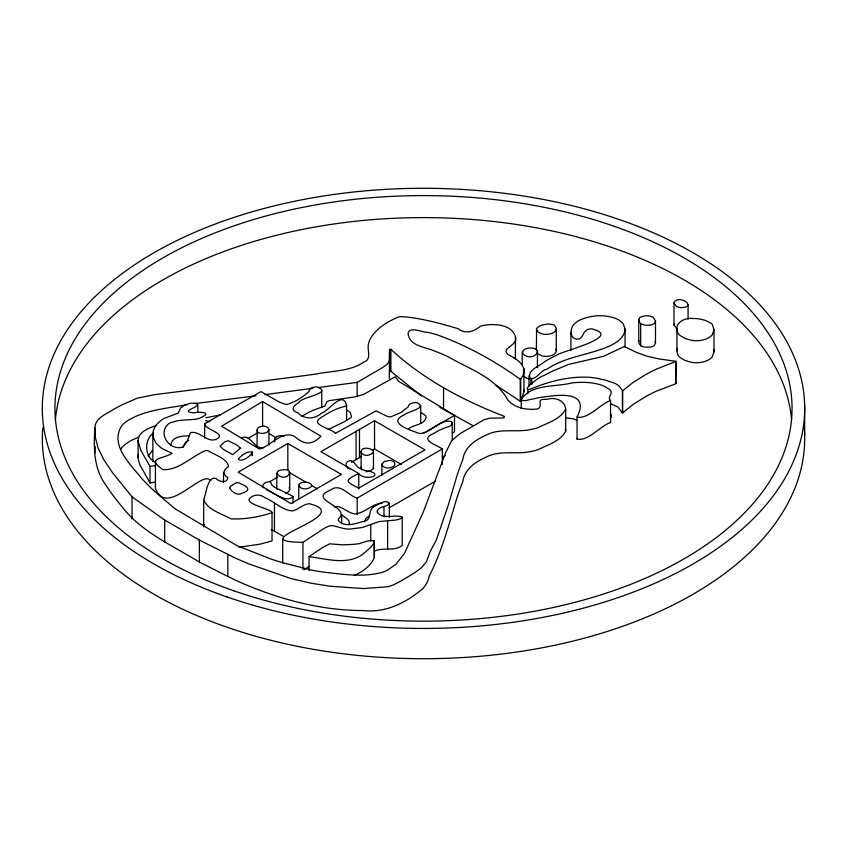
<?xml version="1.0" encoding="UTF-8"?>
<svg xmlns="http://www.w3.org/2000/svg" width="847" height="847" viewBox="0 0 847 847"><rect width="100%" height="100%" fill="white"/><g stroke="black" fill="none" stroke-linecap="round" stroke-linejoin="round"><path stroke-width="1.27" d="M252.565 452.425C250.617 456.247 241.279 462.727 238.367 459.148C240.59 455.453 252.364 447.428 252.565 454.987M537.432 350.944C536.606 358.133 525.828 358.768 522.557 352.85C522.303 347.312 535.188 346.169 537.432 350.944L537.432 367.778M450.964 421.467A4.246 2.446 0 0 1 452.129 422.653L451.853 424.516L449.778 426.242A8.491 4.902 0 0 1 446.231 427.343L439.138 430.318A76.05 43.906 0 0 0 433.728 433.537C418.238 439.657 437.02 445.014 442.314 448.952L442.314 464.347M625.044 329.007C624.758 337.339 616.764 342.675 609.925 345.82C589.47 355.158 565.732 356.312 546.918 369.239C541.011 369.525 535.59 381.478 530 377.9C526.866 369.917 540.534 365.745 544.875 361.5A146.499 84.584 0 0 1 556.839 355.105C561.963 350.965 624.048 336.587 591.619 328.858A6.151 3.557 0 0 0 588.485 329.292C582.556 330.256 583.477 339.615 576.998 339.234C568.909 338.419 569.819 326.91 575.293 323.088A23.737 13.7 0 0 1 578.882 320.526C590.348 315.073 604.366 314.025 616.288 318.705A22.117 12.769 0 0 1 623.297 324.009L625.044 329.007L625.044 347.132M714.01 329.885L712.147 334.957A17.596 10.164 0 0 1 691.798 340.388L685.128 338.514L679.972 335.454A15.86 9.158 0 0 1 677.621 332.469C673.693 322.855 684.979 317.329 693.047 318.504A24.69 14.251 0 0 1 698.426 318.811L705.138 320.293L711.088 323.226A11.276 6.511 0 0 1 712.391 324.549L714.01 329.885L714.01 351.897L712.147 356.968A17.596 10.164 0 0 1 691.798 362.41L685.128 360.526L679.972 357.466A15.86 9.158 0 0 1 677.621 354.48L676.933 350.669L676.933 328.657M361.108 451.642C361.711 446.433 370.245 447.989 373.125 450.54A4.69 2.71 0 0 1 373.411 451.97C371.113 455.898 362.283 457.158 361.108 451.642L361.108 468.158L361.711 469.82M361.108 468.158L361.298 466.845M204.561 438.09L204.815 423.616L261.035 391.621L279.574 402.24L285.577 404.4A4.637 2.679 0 0 0 287.292 404.368C295.328 401.88 303.014 397.074 309.113 391.356C308.975 387.852 313.898 386.931 316.651 386.793C334.681 393.357 300.007 396.968 299.033 402.632C293.411 405.406 289.716 410.128 297.869 412.86C304.888 419.657 314.639 419.466 321.744 412.997C327.884 411.907 343.289 389.355 346.423 405.575A2.795 1.609 0 0 1 345.735 406.264C336.481 408.159 328.064 412.775 320.335 418.143C309.219 424.982 334.692 429.567 335.126 433.484L376.026 410.89L387.418 416.438L390.52 416.989L401.086 412.415L408.265 406.835A7.739 4.468 0 0 1 410.604 403.617L414.956 402.516A5.569 3.219 0 0 1 417.359 402.801C427.333 408.508 407.608 411.388 404.443 414.797C385.777 422.971 411.451 430.361 419.127 433.463A5.124 2.954 0 0 0 420.948 433.452C431.684 432.055 439.942 418.947 450.964 421.467M655.493 320.854L654.583 323.141A7.041 4.066 0 0 1 651.036 324.962C646.42 325.799 637.653 325.248 639.009 318.599A6.257 3.61 0 0 1 640.427 317.138L644.885 315.815A9.253 5.336 0 0 1 650.178 316.217A8.724 5.04 0 0 1 653.408 317.657L655.493 320.854L655.493 342.866L654.583 345.153A7.041 4.066 0 0 1 651.036 346.974C646.536 347.492 638.903 347.746 638.754 341.521L638.754 319.51M521.011 400.356L525.119 400.652L538.999 397.667A85.695 49.475 0 0 1 549.767 396.258C566.516 393.887 588.718 394.448 577.04 417.052L577.04 439.074C588.167 441.647 600.671 425.575 610.549 422.537L610.549 400.525C606.166 396.417 616.542 392.383 607.034 387.968A24.807 14.314 0 0 0 603.519 385.914C593.588 381.986 582.609 381.828 571.852 382.918C556.077 387.248 528.655 383.617 520.714 400.959L520.227 401.234L520.227 379.223C494.659 361.002 466.824 345.438 437.285 334.883A87.728 50.651 0 0 0 428.063 332.416C422.812 332.755 409.863 325.82 408.063 333.273C409.302 346.402 425.268 346.794 434.479 351.039A131.783 76.082 0 0 1 448.201 356.788C469.249 369.08 495.41 377.201 507.724 399.964C514.881 408.222 527.342 410.287 537.686 408.963C544.335 405.575 534.235 398.365 546.844 399.413C554.499 396.767 564.758 400.038 565.69 409.006L565.69 431.017C560.767 441.16 547.649 444.866 538.089 449.651A33.636 19.417 0 0 1 531.302 451.409C517.75 454.521 503.192 450.593 490.032 455.39C477.899 460.493 464.971 467.343 462.737 481.805A910.525 525.68 0 0 0 457.168 497.147C449.005 523.954 442.06 551.376 429.09 576.331C427.989 582.302 424.696 587.691 419.678 591.195C403.617 603.932 384.443 612.942 363.479 610.56C320.431 610.602 278.314 599.041 239.108 581.878C225.715 575.579 212.629 568.644 199.363 562.09C172.555 545.489 141.46 532.16 121.852 506.57C116.071 499.571 110.491 492.382 105.631 484.717C93.625 468.412 93.509 447.407 94.917 428.084C94.896 417.687 107.029 413.918 114.123 409.006A211.549 122.137 0 0 1 122.423 404.644L137.394 398.132L154.493 394.67L290.172 377.508A1100.846 635.568 0 0 0 316.534 373.94C332.342 370.774 349.98 371.494 363.861 362.082C371.515 359.499 367.683 351.346 368.17 345.618A56.061 32.366 0 0 1 370.626 338.186C376.809 327.98 387.746 321.5 398.482 316.99A8.036 4.637 0 0 1 401.129 316.587C420.557 317.9 439.593 323.205 458.206 328.7C465.818 334.597 473.685 331.505 480.323 326.317A13.15 7.591 0 0 1 482.917 325.544C493.462 323.3 512.16 324.147 515.421 336.862L515.421 358.884L515.336 357.476M155.552 482.123L150.025 482.938L139.776 464.569L138.146 458.989L138.029 440.842C138.389 431.589 148.924 428.106 156.24 425.522M138.029 457.359L138.432 454.384M170.798 445.755C171.073 436.904 181.872 435.813 188.659 435.898M515.421 336.862C518.788 345.629 499.201 348.212 508.539 354.872C517.824 359.541 530.074 367.386 520.714 378.948L520.227 379.223M257.065 445.977L257.001 446.909L257.234 428.868L259.066 427.004L262.93 426.094A5.442 3.144 0 0 1 265.429 426.422L266.943 427.057A7.274 4.203 0 0 1 268.34 428.19L268.954 429.567L268.954 444.813M676.933 350.669L677.229 348.371M203.704 526.527L203.704 499.603C206.202 494.235 207.43 475.421 216.07 478.534C218.96 481.954 227.769 483.711 227.716 477.359C221.692 474.331 223.597 469.598 228.542 466.538C227.292 458.365 214.545 454.903 208.076 450.72A3.483 2.012 0 0 0 205.366 450.678C191.327 456.374 179.119 470.286 163.016 469.683C146.425 457.973 161.216 459.402 171.772 453.6A1.218 0.709 0 0 0 171.729 453.113L166.308 450.583A30.037 17.342 0 0 1 160.676 447.576L155.753 442.907L152.989 436.47M536.352 350.213L536.596 328.625A13.901 8.025 0 0 1 542.567 324.867L548.655 323.925L553.324 324.729A6.511 3.759 0 0 1 554.796 325.566L556.288 328.223L556.246 351.24A9.741 5.622 0 0 1 554.563 353.845L553.567 354.544A10.45 6.035 0 0 1 549.682 356.015L546.633 356.386A9.709 5.601 0 0 1 541.911 355.835L537.644 353.633M210.988 480.164L208.076 478.936A3.483 2.012 0 0 0 205.366 478.883C191.814 482.367 164.921 513.208 155.562 488.74M556.31 328.731L556.246 329.229A9.741 5.622 0 0 1 554.563 331.833L553.567 332.532A10.45 6.035 0 0 1 549.682 334.004L546.633 334.374A9.709 5.601 0 0 1 541.911 333.824L538.269 332.14L536.352 329.494M268.954 429.567L267.408 431.991A7.147 4.129 0 0 1 264.613 433.145C262.189 433.495 257.16 433.929 257.001 430.403M523.944 368.72L523.944 391.695L521.657 399.053M577.04 439.074L577.125 438.354M677.06 328.668A7.835 4.521 0 0 1 676.435 328.35L673.99 325.004L673.99 302.982L674.995 301.151L676.838 300.029A4.256 2.456 0 0 1 678.32 299.669C681.941 299.478 687.33 300.865 688.071 304.931L688.071 319.181M673.99 325.004L674.561 323.607M289.738 472.721C285.1 484.579 265.831 468.92 286.688 469.746A4.489 2.594 0 0 1 288.679 470.604L289.738 472.721L289.738 489.238L288.668 491.747L285.651 493.409M565.69 409.006C560.767 419.149 547.649 422.854 538.089 427.64A33.636 19.417 0 0 1 531.302 429.387C517.75 432.51 503.192 428.582 490.032 433.378C477.899 438.481 464.971 445.321 462.737 459.794A910.525 525.68 0 0 0 457.168 475.125L447.957 506.21L436.332 539.973L430.117 551.704L426.517 561.73L421.224 567.913L413.855 573.292L400.917 580.968L393.643 584.811L388.032 586.727L363.479 588.549L330.002 586.219L311.209 583.234L290.69 578.469L248.499 563.784L235.498 558.173L199.363 540.079L164.689 520.058L132.047 496.861L112.725 472.986L103.705 459.519L97.998 447.788L95.33 437.232L94.917 428.084M203.778 526.887L204.222 524.706M442.314 448.952L357.19 498.1C349.356 496.204 341.595 484.368 332.627 488.698C329.959 491.091 320.642 492.901 323.649 497.941C327.471 504.209 348.202 510.085 338.578 518.809A5.167 2.986 0 0 0 338.461 520.63C344.284 527.437 354.872 523.997 362.135 521.678C373.029 521.244 367.026 510.381 374.12 506.601C377.836 504.865 386.857 498.311 389.26 503.669C386.412 507.544 379.668 505.977 377.296 510.561A6.935 4.002 0 0 0 377.317 512.35C383.172 520.164 395.062 513.843 402.209 517.157L402.209 545.373C394.956 551.651 383.5 547.056 375.052 550.921M638.754 341.521L639.009 340.61M95.309 446.676L94.917 453.05M381.87 464.135L384.379 461.488L389.609 460.419A5.791 3.346 0 0 1 391.875 460.842L392.574 461.107A6.268 3.621 0 0 1 394.289 462.271C397.137 466.051 390.319 468.359 387.386 467.925A5.791 3.346 0 0 1 385.12 467.502L384.422 467.237A6.268 3.621 0 0 1 382.706 466.072L381.87 464.135L381.87 475.559M334.12 506.866C340.822 504.674 347.789 513.229 354.808 513.907C364.792 513.303 372.362 503.414 382.283 503.139M402.209 517.157L400.61 518.66L396.354 519.994L379.064 521.572L362.431 527.49L349.896 529.1A24.15 13.944 0 0 1 343.829 528.56L333.115 525.712L329.239 525.892L324.359 528.253L302.94 542.313C237.647 541.805 358.715 515.495 309.113 503.7C302.824 504.24 298.324 509.883 292.183 510.963C281.924 510.01 274.026 501.371 264.783 497.634C260.071 493.949 253.878 494.277 249.558 498.449C244.804 504.484 272.575 509.079 272.035 512.679L272.035 540.894L260.167 544.155L238.96 547.194M298.79 485.299L299.213 484.283A5.94 3.43 0 0 1 300.929 482.991L303.364 482.303A7.221 4.171 0 0 1 306.985 482.303L309.42 482.991A5.94 3.43 0 0 1 311.135 484.283L311.474 484.855A4.849 2.806 0 0 1 311.294 486.474C308.276 489.799 300.389 490.011 298.79 485.299L298.79 499.275M688.071 304.931L687.986 305.238A4.256 2.456 0 0 1 687.341 306.106A5.876 3.388 0 0 1 685.752 307.016L681.464 307.652A7.835 4.521 0 0 1 676.435 306.328L673.99 302.982M153.095 436.459A39.258 22.668 0 0 1 164.106 418.418L178.283 413.082L180.517 408.032L184.942 404.993L190.787 403.214L195.551 403.267A4.891 2.827 0 0 1 197.16 403.881C199.881 407.608 178.812 411.197 193.614 412.87C200.887 411.557 213.275 412.298 199.797 418.111A23.271 13.436 0 0 1 196.017 419.212L178.717 420.504L171.105 422.462A14.907 8.608 0 0 0 168.066 424.262C157.754 433.6 169.199 450.413 182.02 447.332A2.52 1.45 0 0 0 183.291 446.941L187.335 440.906L190.363 432.944A2.35 1.355 0 0 1 192.205 432.372C201.035 432.086 208.627 443.817 217.224 438.767C226.033 433.463 205.323 429.62 204.561 423.987M186.986 404.707C166.181 408.593 143.365 409.874 125.398 422.155A37.056 21.397 0 0 0 121.534 426.126C109.655 445.12 130.512 464.431 141.417 478.121A367.725 212.301 0 0 0 153.921 490.72L174.768 508.602L236.832 545.574L270.077 558.702A290.976 167.992 0 0 0 282.75 562.789L311.495 570.095A152.227 87.887 0 0 0 323.427 572.127C342.643 574.224 362.632 577.516 381.658 572.498A31.455 18.168 0 0 0 387.45 570.232L395.729 564.409L404.379 553.652L423.151 512.414L445.723 452.478L451.631 440.694L459.741 433.823L484.029 419.752L489.915 418.153L502.779 417.942L504.261 417.518L504.304 416.385C463.309 400.462 423.32 379.509 390.891 349.282L389.493 349.843L389.324 360.674L387.682 363.818L382.897 367.397L357.148 382.378L318.207 387.545M389.662 349.43L389.302 378.418M364.221 521.667L366.179 518.322L369.504 515.749M348.943 524.579C351.23 519.867 344.051 517.305 341.68 514.658M675.97 361.457L656.15 369.239L647.711 373.389L633.037 382.452L622.64 390.785L618.861 385.819L615.24 383.469L605.414 380.155L596.076 378.101A47.866 27.633 0 0 0 588.919 377.296C568.644 376.184 548.348 381.531 529.841 389.366C519.867 390.954 541.709 375.157 543.425 375.835A202.814 117.087 0 0 1 552.53 371.092L568.813 364.379L603.562 356.312L624.25 346.529L637.262 352.733L647.277 356.248L658.733 358.895L675.906 361.32L675.673 383.818L656.15 391.25L647.711 395.401L633.037 404.464L622.873 412.743L621.984 412.531L617.939 406.994L610.825 403.85M182.592 447.512L185.811 442.113L188.69 440.44M148.14 456.152L152.354 450.551M309.049 556.627L322.516 547.554L329.695 543.838L342.59 544.833L353.093 544.409A60.042 34.663 0 0 0 359.689 543.541C384.834 534.542 371.388 548.009 360.536 555.759C345.068 564.896 325.576 558.724 309.049 556.627L309.049 570.592M120.57 449.566L121.534 448.137A37.056 21.397 0 0 1 125.398 444.177L130.84 440.609L138.019 437.401M276.969 489.365L277.424 488.835M610.369 418.28L611.365 416.576L611.068 414.501M153.603 432.944C144.085 439.561 144.265 456.226 154.567 461.975M389.662 371.441L390.891 371.293L421.361 395.962M303.978 569.84L309.166 566.399M241.374 438.428C249.706 432.235 254.005 449.979 263.661 447.692M301.86 416.269L308.933 412.235A73.117 42.212 0 0 1 314.449 409.8L325.015 405.957L326.868 401.785L329.229 400.652L354.491 396.947L363.204 394.628L395.358 376.735L398.566 381.256L454.5 415.401L454.5 431.906L452.234 433.209M610.549 400.525C600.671 403.564 588.167 419.636 577.04 417.052M262.591 401.542L221.628 426.21L259.362 449.016C270.934 446.125 282.252 429.418 294.925 436.734C304.719 445.046 311.77 445.374 320.939 436.216L262.591 401.542L262.591 425.903M248.203 438.418L257.054 433.082M269.717 481.774L277.594 477.115M358.768 473.526C344.697 480.185 344.697 481.424 358.768 488.094L424.972 449.863L374.533 420.747L320.939 451.684L358.768 473.526L358.768 488.92M351.537 462.229L361.627 456.406M372.384 450.202L374.533 448.952L401.436 464.484M272.035 512.679C259.066 517.009 244.762 519.486 231.051 518.862C221.925 513.716 207.504 510.032 203.704 499.603M423.934 433.039L454.5 415.401M388.964 507.967L435.496 481.096M287.832 443.5L238.176 472.16L290.913 503.605L341.426 474.436L287.832 443.5L287.832 470.424M408.805 428.571C413.961 424.506 424.368 424.919 426.126 417.529A9.741 5.622 0 0 0 425.12 415.231L421.128 412.722M328.297 429.482L344.464 421.69L350.891 417.645A5.971 3.441 0 0 0 351.473 416.29L350.107 412.066L346.794 410.149M442.526 456.851L445.247 455.792M354.342 575.388C362.484 571.81 370.933 565.944 374.332 557.527L374.332 541.021M205.768 417.793L220.209 414.924M155.552 465.606L150.025 466.422L140.729 450.191L138.029 440.842M195.191 403.564L255.932 395.782M264.973 394.617L313.009 388.244M366.052 471.779L370.721 470.847L373.411 468.486A4.69 2.71 0 0 0 373.125 467.057M529.756 378.937L526.77 378.323L524.113 376.449M566.124 417.857L573.408 418.842L577.315 420.493M205.694 420.588L209.971 421.827M675.345 383.109L675.97 383.469M283.914 436.671C280.198 434.193 272.522 436.692 274.799 441.996M359.424 474.532C368.233 481.668 386.253 473.346 364.771 470.509A35.733 20.624 0 0 1 360.769 468.635C355.676 467.671 354.713 459.667 349.218 460.726C344.56 462.208 345.184 467.798 349.843 469.016M284.137 536.765L271.156 529.428M270.786 492.171C277.191 494.913 286.18 502.282 292.935 496.956A1.736 1.006 0 0 0 292.924 496.268L274.396 487.131L271.951 485.193L270.182 481.403L265.778 482.494A16.686 9.635 0 0 0 263.798 483.944L262.263 486.358L263.639 487.798M472.848 425.639L444.463 409.884M439.868 407.301L442.621 408.847M288.975 472.361L306.085 482.239M311.781 485.532L317.487 488.825M269.325 433.749L276.058 437.751M266.223 489.502L269.759 491.599M495.516 384.866L520.227 401.234M374.332 557.527L374.13 540.81M289.145 487.544L289.738 489.238M655.102 341.574L655.493 342.866M556.024 349.176L556.31 350.743M565.425 429.175L565.69 431.017M713.64 349.43L714.01 351.897M523.817 389.8L523.944 391.695M804.65 405.279L804.65 435.538M675.906 361.32L675.906 383.331M640.671 323.914L640.671 345.925M622.64 390.785L622.64 412.796M622.418 390.763L622.418 412.785M570.92 332.5L570.92 350.626M531.747 379.117L531.747 384.294M531.397 379.096L531.397 384.273M531.101 378.98L531.101 384.167M528.994 375.75L528.994 386.116M527.84 389.874L527.84 393.76M522.207 351.918L522.207 364.866M521.233 400.62L521.233 408.381M520.714 378.948L520.714 400.959M452.245 423.108L452.245 439.773M443.542 387.354L443.542 409.366M420.694 405.332L420.694 423.288M390.891 349.282L390.891 371.293M389.853 349.282L389.853 371.293M389.345 503.192L389.345 517.295M387.619 520.863L387.619 549.068M383.987 506.538L383.987 516.797M374.533 420.747L374.533 448.952M373.463 451.483L373.463 467.999M370.795 524.452L370.795 541.117M359.477 429.429L359.477 457.645M357.148 382.378L357.148 396.618M357.19 498.1L357.19 514.764M356.068 431.409L356.068 459.614M346.592 404.993L346.592 420.377M341.712 514.764L341.712 523.732M321.733 390.88L321.733 407.545M302.94 542.313L302.94 569.237M293.02 496.734L293.02 503.086M282.729 538.639L282.729 563.001M276.8 473.367L276.8 488.613M274.439 503.107L274.439 531.313M252.364 452.107L252.364 454.67M251.983 451.896L251.983 455.739M227.843 554.404L227.843 576.415M223.523 472.404L223.523 482.663M199.363 540.079L199.363 562.09M197.87 404.824L197.87 412.51M164.689 520.058L164.689 542.08M155.414 461.139L155.414 489.344M152.841 434.215L152.841 461.139M150.025 466.422L150.025 482.938M132.047 496.861L132.047 518.872M804.29 428.635A381.192 220.072 0 0 1 422.865 658.712A381.192 220.072 0 0 1 42.763 427.904M55.394 420.006A368.551 212.777 0 0 1 423.151 217.605A368.551 212.777 0 0 1 791.574 419.593M240.484 448.201L232.724 454.617L223.396 449.429L220.061 446.051L224.646 441.922L228.065 440.673L236.948 445.088L240.484 448.201M229.537 487.798C231.464 491.726 237.795 496.458 242.253 493.092C254.248 489.418 243.872 484.844 237.943 482.578A2.096 1.207 0 0 0 236.387 482.642L231.189 485.85L229.537 487.798M227.197 597.019A381.192 220.072 0 0 0 804.629 412.193A381.192 220.072 0 0 0 238.663 215.89A381.192 220.072 0 0 0 227.197 597.019M233.708 590.761A368.551 212.777 0 0 0 791.987 412.066A368.551 212.777 0 0 0 244.794 222.274A368.551 212.777 0 0 0 233.708 590.761"/></g></svg>
